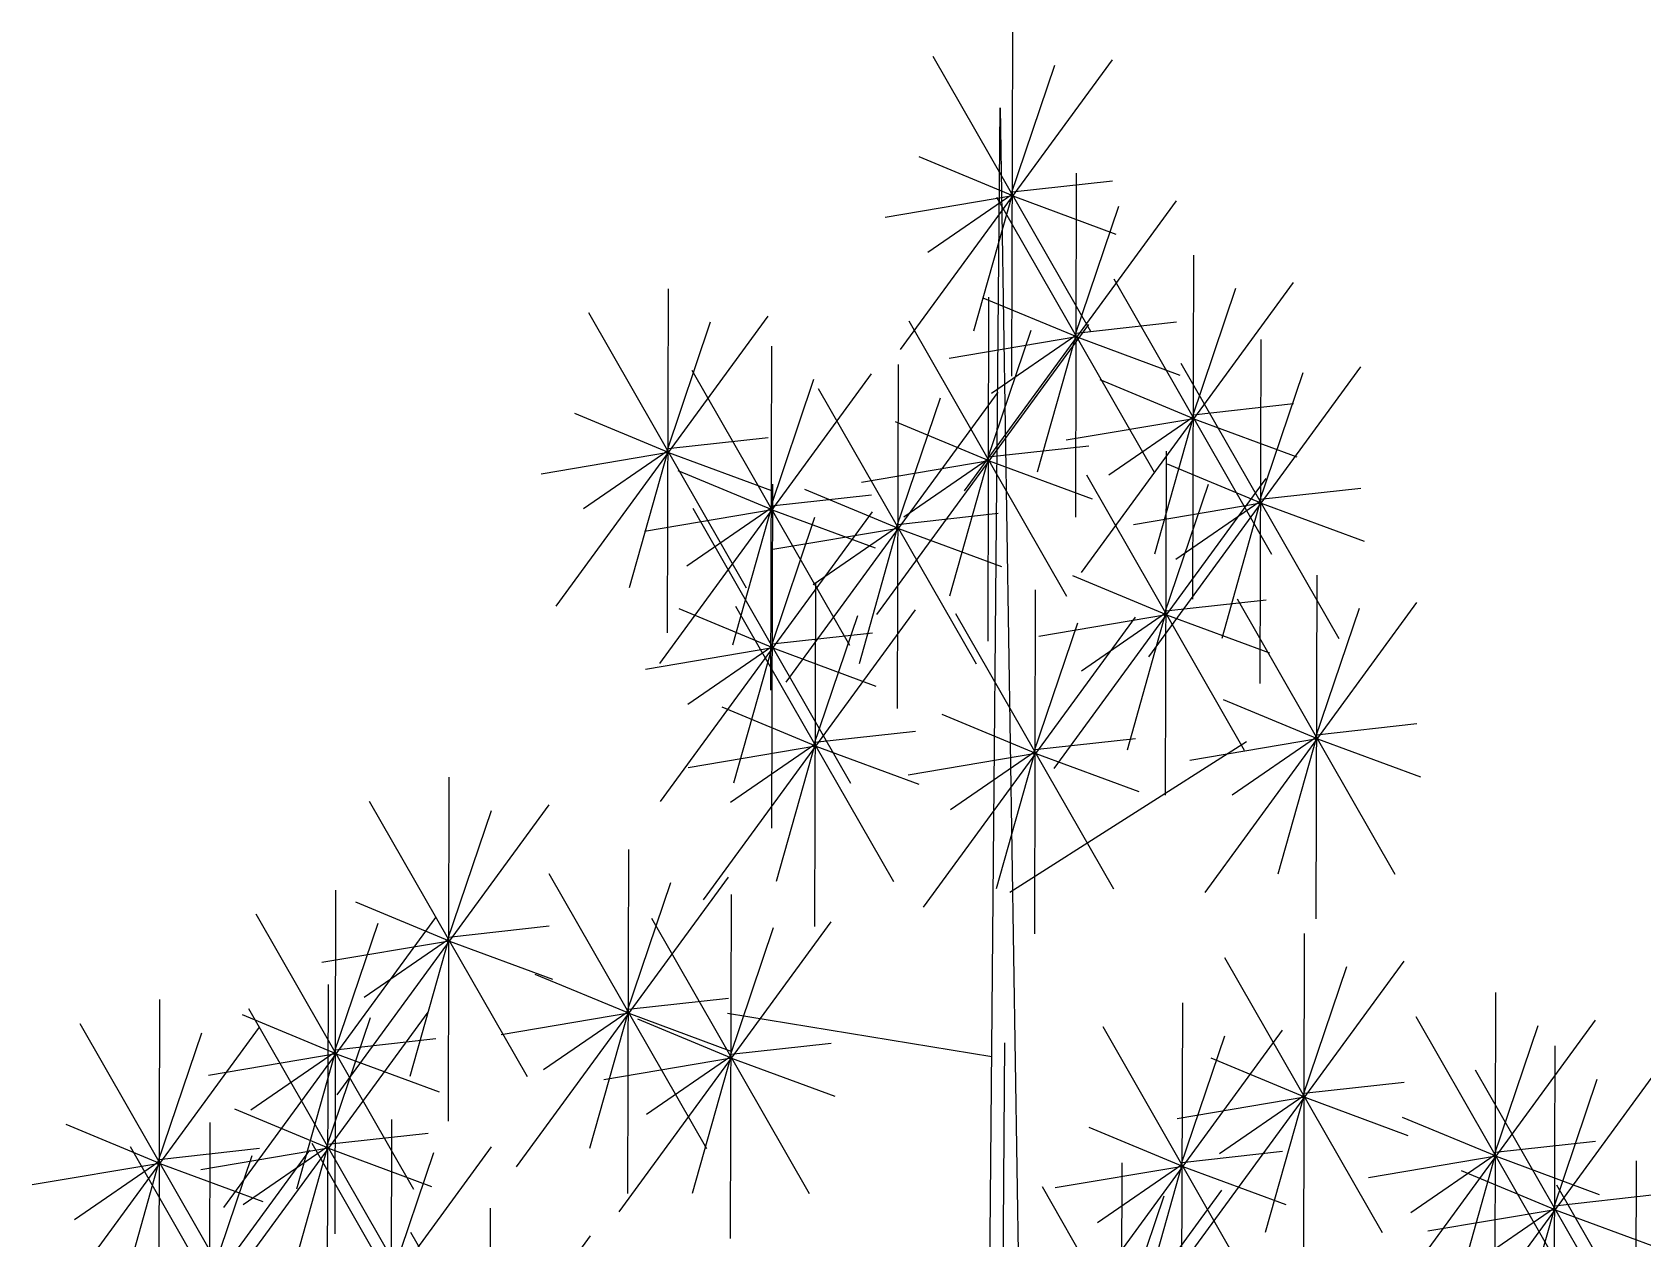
# Model space of a CAD drawing. Extents: x -7.7 to -1.9, y -1 to 11.
# Drawn here: x -6.201 to -3.876, y 9.278 to 11.019 of the extents above; entities that cross this region are included whole.
import ezdxf

# ---------------------------------------------------------------- set-up
doc = ezdxf.new("R2010")
doc.units = 0
doc.header["$MEASUREMENT"] = 0
doc.layers.get('0').update_dxf_attribs({"linetype": 'CONTINUOUS'})
doc.layers.add('01', color=1, linetype='CONTINUOUS')

msp = doc.modelspace()

# ---------------------------------------------------------------- linework, layer by layer
for p, q in [((-4.7859, 11.0188), (-4.7873, 10.5225)), ((-4.9475, 10.5609), (-4.6415, 10.9791)), ((-4.901, 10.9844), (-4.6733, 10.5873)), ((-4.7881, 10.7838), (-4.7247, 10.9712)), ((-4.7853, 10.7826), (-4.9206, 10.8388)), ((-4.6938, 10.8153), (-4.6951, 10.319)), ((-4.7866, 10.7884), (-4.6415, 10.8044)), ((-4.7853, 10.7826), (-4.9695, 10.7515)), ((-4.7866, 10.7848), (-4.9083, 10.7012)), ((-4.8553, 10.3573), (-4.5493, 10.7756)), ((-4.7866, 10.7848), (-4.8422, 10.5873)), ((-4.8088, 10.7809), (-4.5812, 10.3838)), ((-4.7853, 10.7826), (-4.6366, 10.7276)), ((-4.6959, 10.5802), (-4.6326, 10.7677)), ((-4.5246, 10.6973), (-4.5259, 10.201)), ((-5.2829, 10.6486), (-5.2843, 10.1523)), ((-4.6861, 10.2394), (-4.3801, 10.6576)), ((-4.6396, 10.6629), (-4.4119, 10.2658)), ((-4.5267, 10.4623), (-4.4634, 10.6497)), ((-4.6931, 10.5791), (-4.8284, 10.6353)), ((-4.8203, 10.6366), (-4.8216, 10.1403)), ((-5.4445, 10.1907), (-5.1385, 10.6089)), ((-5.398, 10.6142), (-5.1703, 10.2171)), ((-4.9354, 10.6022), (-4.7077, 10.2051)), ((-5.2851, 10.4136), (-5.2217, 10.601)), ((-4.9819, 10.1786), (-4.6759, 10.5969)), ((-4.6931, 10.5791), (-4.8774, 10.5479)), ((-4.8225, 10.4015), (-4.7591, 10.5889)), ((-4.6944, 10.5813), (-4.8162, 10.4976)), ((-4.6944, 10.5813), (-4.7501, 10.3838)), ((-4.6944, 10.5848), (-4.5493, 10.6009)), ((-4.6931, 10.5791), (-4.5444, 10.5241)), ((-5.1337, 10.5659), (-5.135, 10.0695)), ((-4.4276, 10.5756), (-4.4289, 10.0793)), ((-4.9511, 10.5392), (-4.9524, 10.0429)), ((-4.5892, 10.1176), (-4.2832, 10.5359)), ((-4.5427, 10.5412), (-4.315, 10.1441)), ((-5.2952, 10.1079), (-4.9892, 10.5261)), ((-5.2487, 10.5314), (-5.021, 10.1343)), ((-5.1358, 10.3308), (-5.0725, 10.5182)), ((-4.5239, 10.4611), (-4.6592, 10.5173)), ((-4.4298, 10.3405), (-4.3664, 10.5279)), ((-5.1127, 10.0812), (-4.8067, 10.4995)), ((-5.0662, 10.5047), (-4.8385, 10.1077)), ((-4.9533, 10.3041), (-4.8899, 10.4915)), ((-5.2823, 10.4124), (-5.4176, 10.4686)), ((-4.5252, 10.4633), (-4.647, 10.3797)), ((-4.5252, 10.4633), (-4.5809, 10.2658)), ((-4.5252, 10.4669), (-4.3801, 10.4829)), ((-4.8197, 10.4003), (-4.955, 10.4566)), ((-4.5239, 10.4611), (-4.7082, 10.43)), ((-4.5239, 10.4611), (-4.3752, 10.4061)), ((-5.2835, 10.4182), (-5.1385, 10.4342)), ((-4.8209, 10.4061), (-4.6759, 10.4222)), ((-5.2823, 10.4124), (-5.4665, 10.3813)), ((-5.2835, 10.4146), (-5.4053, 10.331)), ((-5.2835, 10.4146), (-5.3392, 10.2171)), ((-5.2823, 10.4124), (-5.1336, 10.3574)), ((-4.8197, 10.4003), (-5.0039, 10.3692)), ((-4.8209, 10.4026), (-4.9427, 10.3189)), ((-4.8209, 10.4026), (-4.8766, 10.2051)), ((-4.8197, 10.4003), (-4.671, 10.3454)), ((-4.5641, 10.4145), (-4.5655, 9.9181)), ((-4.427, 10.3393), (-4.5623, 10.3956)), ((-5.133, 10.3296), (-5.2683, 10.3858)), ((-4.7257, 9.9565), (-4.4197, 10.3747)), ((-4.6792, 10.38), (-4.4515, 9.9829)), ((-5.1343, 10.3354), (-4.9892, 10.3514)), ((-5.1323, 10.3666), (-5.1336, 9.8703)), ((-4.9504, 10.3029), (-5.0857, 10.3591)), ((-4.5663, 10.1794), (-4.5029, 10.3668)), ((-4.4282, 10.3451), (-4.2832, 10.3611)), ((-5.133, 10.3296), (-5.3173, 10.2985)), ((-5.2939, 9.9087), (-4.9879, 10.3269)), ((-5.1343, 10.3319), (-5.2561, 10.2482)), ((-5.2474, 10.3322), (-5.0197, 9.9351)), ((-5.1343, 10.3319), (-5.19, 10.1343)), ((-5.133, 10.3296), (-4.9843, 10.2747)), ((-4.9517, 10.3087), (-4.8067, 10.3247)), ((-4.427, 10.3393), (-4.6112, 10.3082)), ((-4.4282, 10.3416), (-4.55, 10.2579)), ((-4.4282, 10.3416), (-4.4839, 10.1441)), ((-4.427, 10.3393), (-4.2783, 10.2844)), ((-4.9504, 10.3029), (-5.1347, 10.2718)), ((-5.1345, 10.1316), (-5.0711, 10.319)), ((-4.9517, 10.3052), (-5.0735, 10.2215)), ((-4.9517, 10.3052), (-5.0074, 10.1077)), ((-4.9504, 10.3029), (-4.8018, 10.248)), ((-4.5635, 10.1782), (-4.6988, 10.2344)), ((-4.3464, 10.2356), (-4.3478, 9.7393)), ((-5.0705, 10.2249), (-5.0719, 9.7286)), ((-4.753, 10.2144), (-4.7543, 9.718)), ((-5.1317, 10.1304), (-5.2669, 10.1866)), ((-5.2321, 9.767), (-4.9261, 10.1852)), ((-5.1856, 10.1905), (-4.9579, 9.7934)), ((-4.5647, 10.184), (-4.4197, 10.2)), ((-4.508, 9.7776), (-4.202, 10.1959)), ((-4.4615, 10.2012), (-4.2338, 9.8041)), ((-4.3486, 10.0005), (-4.2852, 10.188)), ((-5.0727, 9.9899), (-5.0093, 10.1773)), ((-4.9145, 9.7564), (-4.6085, 10.1746)), ((-4.868, 10.1799), (-4.6403, 9.7829)), ((-4.7551, 9.9793), (-4.6918, 10.1667)), ((-4.5635, 10.1782), (-4.7477, 10.1471)), ((-4.5648, 10.1805), (-4.6865, 10.0968)), ((-4.5648, 10.1805), (-4.6204, 9.9829)), ((-4.5635, 10.1782), (-4.4148, 10.1233)), ((-5.1329, 10.1362), (-4.9879, 10.1522)), ((-5.1317, 10.1304), (-5.3159, 10.0993)), ((-5.1329, 10.1326), (-5.2547, 10.049)), ((-5.1329, 10.1326), (-5.1886, 9.9351)), ((-5.1317, 10.1304), (-4.983, 10.0754)), ((-5.0699, 9.9887), (-5.2052, 10.0449)), ((-4.3458, 9.9994), (-4.4811, 10.0556)), ((-4.7523, 9.9781), (-4.8876, 10.0343)), ((-4.3471, 10.0051), (-4.202, 10.0212)), ((-5.0712, 9.9945), (-4.9261, 10.0105)), ((-4.7536, 9.9839), (-4.6085, 9.9999)), ((-4.3458, 9.9994), (-4.53, 9.9682)), ((-4.3471, 10.0016), (-4.4688, 9.9179)), ((-4.3471, 10.0016), (-4.4027, 9.8041)), ((-4.3458, 9.9994), (-4.1971, 9.9444)), ((-5.0699, 9.9887), (-5.2542, 9.9576)), ((-5.0712, 9.9909), (-5.193, 9.9073)), ((-5.0712, 9.9909), (-5.1269, 9.7934)), ((-5.0699, 9.9887), (-4.9212, 9.9337)), ((-4.7523, 9.9781), (-4.9366, 9.947)), ((-4.7536, 9.9804), (-4.8754, 9.8967)), ((-4.7536, 9.9804), (-4.8093, 9.7829)), ((-4.7523, 9.9781), (-4.6036, 9.9232)), ((-5.5994, 9.9437), (-5.6007, 9.4474)), ((-5.7144, 9.9092), (-5.4867, 9.5122)), ((-5.7609, 9.4857), (-5.4549, 9.904)), ((-5.6015, 9.7086), (-5.5382, 9.896)), ((-5.3403, 9.8394), (-5.3416, 9.3431)), ((-5.5018, 9.3815), (-5.1958, 9.7997)), ((-5.4553, 9.805), (-5.2277, 9.4079)), ((-5.3424, 9.6044), (-5.2791, 9.7918)), ((-5.763, 9.7811), (-5.7643, 9.2848)), ((-5.192, 9.7747), (-5.1933, 9.2784)), ((-5.878, 9.7467), (-5.6504, 9.3496)), ((-5.5987, 9.7074), (-5.734, 9.7636)), ((-5.9245, 9.3231), (-5.6185, 9.7414)), ((-5.7651, 9.5461), (-5.7018, 9.7335)), ((-5.6, 9.7132), (-5.4549, 9.7292)), ((-5.3535, 9.3167), (-5.0475, 9.735)), ((-5.307, 9.7403), (-5.0793, 9.3432)), ((-5.1941, 9.5397), (-5.1308, 9.7271)), ((-5.5987, 9.7074), (-5.783, 9.6763)), ((-5.6, 9.7097), (-5.7218, 9.626)), ((-5.6, 9.7097), (-5.6557, 9.5122)), ((-5.5987, 9.7074), (-5.45, 9.6525)), ((-4.3647, 9.7183), (-4.366, 9.222)), ((-4.5263, 9.2603), (-4.2203, 9.6786)), ((-4.4797, 9.6839), (-4.2521, 9.2868)), ((-5.3396, 9.6032), (-5.4749, 9.6594)), ((-4.3669, 9.4833), (-4.3035, 9.6707)), ((-5.774, 9.6447), (-5.7753, 9.1484)), ((-4.0885, 9.6331), (-4.0898, 9.1368)), ((-6.0174, 9.6229), (-6.0187, 9.1266)), ((-5.9355, 9.1867), (-5.6295, 9.605)), ((-5.889, 9.6103), (-5.6613, 9.2132)), ((-5.3396, 9.6032), (-5.5239, 9.5721)), ((-5.3409, 9.6054), (-5.4627, 9.5218)), ((-5.3409, 9.6054), (-5.3966, 9.4079)), ((-5.3409, 9.609), (-5.1958, 9.625)), ((-5.3396, 9.6032), (-5.1909, 9.5482)), ((-4.5406, 9.6185), (-4.542, 9.1222)), ((-6.179, 9.1649), (-5.873, 9.5832)), ((-6.1324, 9.5885), (-5.9048, 9.1914)), ((-5.7623, 9.5449), (-5.8976, 9.6011)), ((-5.7761, 9.4096), (-5.7128, 9.597)), ((-5.1913, 9.5385), (-5.3266, 9.5947)), ((-4.6557, 9.5841), (-4.428, 9.187)), ((-4.2501, 9.1751), (-3.9441, 9.5934)), ((-4.2035, 9.5987), (-3.9759, 9.2016)), ((-4.0907, 9.3981), (-4.0273, 9.5855)), ((-6.0196, 9.3878), (-5.9562, 9.5752)), ((-5.7636, 9.5507), (-5.6185, 9.5667)), ((-5.1926, 9.5443), (-5.0475, 9.5603)), ((-4.7022, 9.1606), (-4.3962, 9.5788)), ((-4.5428, 9.3835), (-4.4794, 9.5709)), ((-4.0029, 9.5561), (-4.0043, 9.0597)), ((-5.7623, 9.5449), (-5.9466, 9.5137)), ((-5.7636, 9.5471), (-5.8854, 9.4634)), ((-5.7636, 9.5471), (-5.8193, 9.3496)), ((-5.7623, 9.5449), (-5.6136, 9.4899)), ((-5.1913, 9.5385), (-5.3756, 9.5074)), ((-5.1926, 9.5407), (-5.3144, 9.4571)), ((-5.1926, 9.5407), (-5.2483, 9.3432)), ((-5.1913, 9.5385), (-5.0426, 9.4835)), ((-4.364, 9.4821), (-4.4993, 9.5383)), ((-4.1645, 9.0981), (-3.8585, 9.5163)), ((-4.118, 9.5216), (-3.8903, 9.1246)), ((-4.3653, 9.4879), (-4.2203, 9.5039)), ((-4.0051, 9.321), (-3.9417, 9.5084)), ((-5.7733, 9.4084), (-5.9086, 9.4647)), ((-4.364, 9.4821), (-4.5483, 9.4509)), ((-4.3653, 9.4843), (-4.4871, 9.4006)), ((-4.3653, 9.4843), (-4.421, 9.2868)), ((-4.364, 9.4821), (-4.2154, 9.4271)), ((-6.0167, 9.3866), (-6.152, 9.4429)), ((-5.9447, 9.4455), (-5.946, 8.9492)), ((-5.6823, 9.4502), (-5.6836, 8.9539)), ((-4.0878, 9.3969), (-4.2231, 9.4531)), ((-5.7746, 9.4142), (-5.6295, 9.4302)), ((-4.54, 9.3823), (-4.6753, 9.4385)), ((-4.0891, 9.4027), (-3.9441, 9.4187)), ((-6.1063, 8.9875), (-5.8003, 9.4058)), ((-6.0598, 9.4111), (-5.8321, 9.014)), ((-6.018, 9.3924), (-5.873, 9.4085)), ((-5.7733, 9.4084), (-5.9576, 9.3773)), ((-5.9469, 9.2105), (-5.8835, 9.3979)), ((-5.7746, 9.4107), (-5.8964, 9.327)), ((-5.8438, 8.9922), (-5.5378, 9.4105)), ((-5.7746, 9.4107), (-5.8303, 9.2132)), ((-5.7973, 9.4158), (-5.5697, 9.0187)), ((-5.7733, 9.4084), (-5.6246, 9.3535)), ((-5.6844, 9.2151), (-5.6211, 9.4025)), ((-4.5413, 9.3881), (-4.3962, 9.4041)), ((-4.0878, 9.3969), (-4.2721, 9.3657)), ((-4.0891, 9.3991), (-4.2109, 9.3154)), ((-4.0891, 9.3991), (-4.1448, 9.2016)), ((-4.0878, 9.3969), (-3.9392, 9.3419)), ((-6.0167, 9.3866), (-6.201, 9.3555)), ((-6.018, 9.3889), (-6.1398, 9.3052)), ((-6.018, 9.3889), (-6.0737, 9.1914)), ((-6.0167, 9.3866), (-5.8681, 9.3317)), ((-4.54, 9.3823), (-4.7242, 9.3512)), ((-4.5413, 9.3845), (-4.663, 9.3009)), ((-4.6282, 9.3875), (-4.6295, 8.8912)), ((-4.5413, 9.3845), (-4.5969, 9.187)), ((-4.54, 9.3823), (-4.3913, 9.3273)), ((-4.0023, 9.3198), (-4.1376, 9.376)), ((-3.8856, 9.3901), (-3.8869, 8.8938)), ((-4.7898, 8.9295), (-4.4838, 9.3478)), ((-4.7433, 9.3531), (-4.5156, 8.956)), ((-4.0006, 9.3557), (-3.773, 8.9586)), ((-4.6304, 9.1524), (-4.567, 9.3399)), ((-4.0036, 9.3256), (-3.8585, 9.3416)), ((-5.5397, 9.3218), (-5.541, 8.8254)), ((-4.0023, 9.3198), (-4.1865, 9.2887)), ((-4.0036, 9.3221), (-4.1253, 9.2384)), ((-4.0036, 9.3221), (-4.0592, 9.1246)), ((-4.0023, 9.3198), (-3.8536, 9.2649)), ((-5.7012, 8.8638), (-5.3952, 9.282)), ((-5.6547, 9.2873), (-5.4271, 8.8902))]:
    msp.add_line(p, q)
at = {"layer": '01'}
for p, q in [((-4.844, 6.3302), (-4.8038, 10.9098)), ((-4.8038, 10.9098), (-4.7321, 6.3574)), ((-4.7899, 9.7782), (-4.448, 9.9953)), ((-4.8158, 9.5406), (-5.1974, 9.6029)), ((-4.7972, 9.5607), (-4.8784, -0.9998))]:
    msp.add_line(p, q, dxfattribs=at)

doc.saveas('drawing.dxf')
